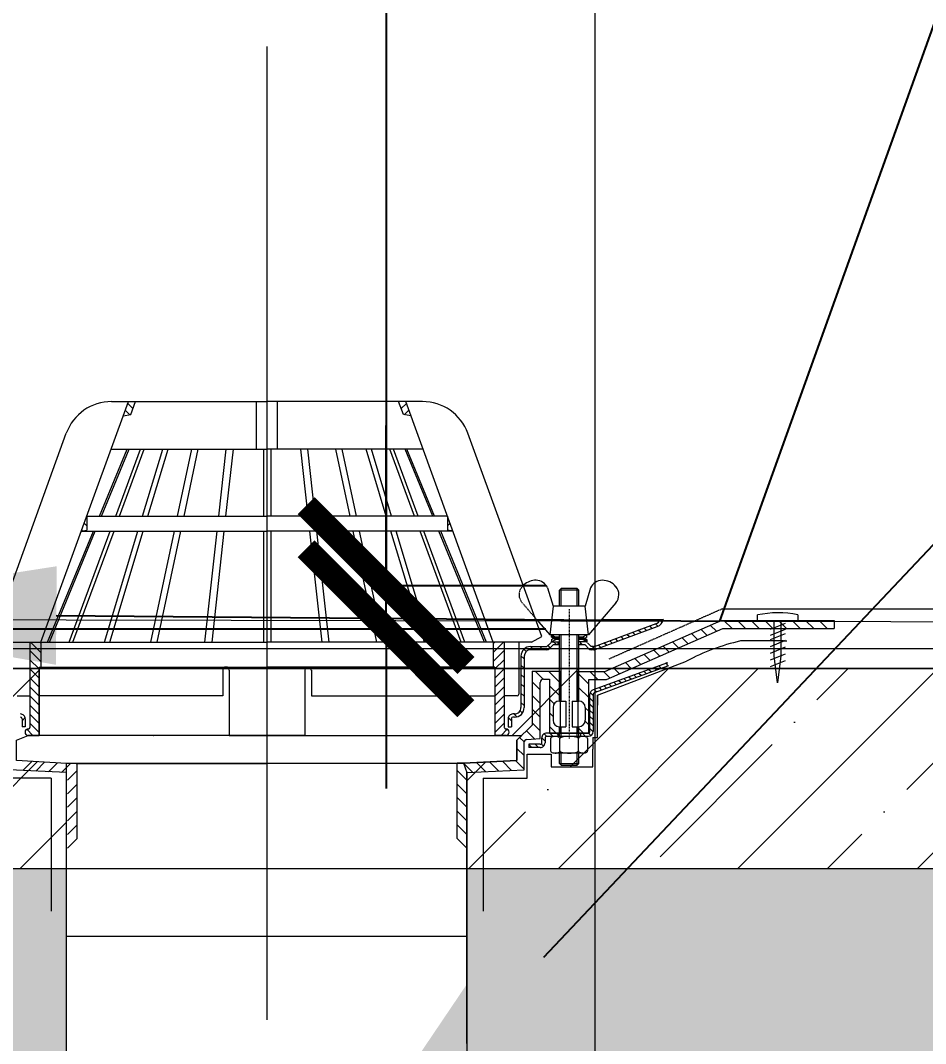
# Model space of a CAD drawing. Header units: millimetres. Extents: x -360149 to 682031, y -35655 to 209517.
# Drawn here: x 602426.5 to 602653, y 123409.9 to 123665.9 of the extents above; entities that cross this region are included whole.
import ezdxf
from ezdxf import colors
from ezdxf.entities.mleader import LeaderData, LeaderLine
from ezdxf.math import Vec2, Vec3

# ---------------------------------------------------------------- set-up
doc = ezdxf.new("R2010")
doc.units = ezdxf.units.MM
doc.header["$MEASUREMENT"] = 0
doc.header["$PDMODE"] = 3
doc.header["$PDSIZE"] = -4
for name, pattern in [('DASH', [0.375, 0.25, -0.125]), ('DASHDOT', [12.7, 6.35, -3.175, 0, -3.175]), ('HIDDEN', [6, 4, -2])]:
    doc.linetypes.add(name, pattern=pattern)
doc.layers.get('0').update_dxf_attribs({"color": 250, "lineweight": 9})
doc.layers.get('Defpoints').update_dxf_attribs({"color": 6})
doc.layers.add('_0', color=250, linetype='Continuous', lineweight=9)
doc.layers.add('АР_Тонкие', color=250, linetype='Continuous', lineweight=5)
for name, color, linetype in [('Разрез 1-1_2_0', 7, 'Continuous'), ('Разрез 1-1_2_101-АР-Линии тонкие', 7, 'Continuous'), ('Разрез 1-1_2_101-АР-Штриховки', 7, 'Continuous'), ('Разрез 1-1_2_Defpoints', 7, 'Continuous'), ('Разрез 1-1_2_LC-001-002-----0', 7, 'Continuous'), ('Разрез 1-1_2_LC-003-002-RND-0', 7, 'Continuous'), ('Разрез 1-1_2_LC-005-005-----0', 7, 'Continuous'), ('Разрез 1-1_2_LC-006-003-----0', 7, 'Continuous'), ('Разрез 1-1_2_А-линии тонкие', 7, 'Continuous'), ('Разрез 1-1_2_А-ШТРИХОВКА', 7, 'Continuous'), ('Разрез 1-1_2_АП_АР_металл уголок', 7, 'Continuous'), ('Разрез 1-1_2_АР-Тонкие', 7, 'Continuous'), ('Разрез 1-1_2_Крепеж', 7, 'Continuous'), ('Разрез 1-1_2_Разрез', 7, 'Continuous')]:
    doc.layers.add(name, color=color, linetype=linetype)
doc.styles.add('ISOCPEUR', font='isocpeur.ttf', dxfattribs={"width": 0.7})
doc.styles.add('Архитект', font='isocpeur.ttf', dxfattribs={"width": 0.8, "oblique": 8})
doc.dimstyles.new('R_50', dxfattribs={"dimtxt": 140, "dimasz": 30, "dimexe": 20, "dimexo": 0, "dimgap": 20, "dimtad": 1, "dimdec": 0, "dimrnd": 5, "dimzin": 0, "dimdsep": 46, "dimtxsty": 'ISOCPEUR', "dimblk": 'ARCHTICK', "dimcen": 50, "dimdle": 20, "dimclrd": 256, "dimclre": 256, "dimclrt": 256, "dimadec": 0, "dimazin": 0, "dimtfac": 2, "dimtdec": 0, "dimtofl": 0, "dimtmove": 1, "dimatfit": 3, "dimfxl": 1, "dimtvp": 3, "dimtolj": 1, "dimtzin": 0, "dimarcsym": 0})

# ---------------------------------------------------------------- blocks, each defined once
blk = doc.blocks.new('_ArchTick')
at = {"color": 0, "linetype": 'ByBlock', "const_width": 0.15}
blk.add_lwpolyline([(-0.5, -0.5), (0.5, 0.5)], dxfattribs=at)
blk = doc.blocks.new('*D1917')
at = {"layer": '_0', "lineweight": -2, "ltscale": 500, "transparency": 16777216}
for p, q in [((602518, 123791), (602518, 123524.48)), ((602518, 123524.48), (602518, 123564.48)), ((602518, 123524.48), (602558, 123524.48)), ((602518, 123513.66), (602518, 123524.48)), ((602374.25, 123513.66), (602558, 123513.66)), ((602518, 123513.66), (602518, 123473.66))]:
    blk.add_line(p, q, dxfattribs=at)
at = {"layer": 'Defpoints', "color": 0, "ltscale": 500, "transparency": 16777216}
for p in [(602518, 123524.48), (602518, 123524.48), (602374.25, 123513.66)]:
    blk.add_point(p, dxfattribs=at)
at = {"layer": '_0', "lineweight": -2, "ltscale": 500, "transparency": 16777216, "xscale": 40, "yscale": 40, "zscale": 40}
for p, rotation in [((602518, 123524.48), 270), ((602518, 123513.66), 90)]:
    blk.add_blockref('_ArchTick', p, dxfattribs=dict(at, rotation=rotation))
at = {"layer": '_0', "ltscale": 500, "transparency": 16777216, "insert": (602460.5, 123739.5), "char_height": 75, "width": 52.5, "attachment_point": 5, "rotation": 90, "style": 'ISOCPEUR'}
blk.add_mtext('\\A1;20', dxfattribs=at)

msp = doc.modelspace()

# ---------------------------------------------------------------- hatches: boundary and pattern name
at = {"layer": 'Разрез 1-1_2_101-АР-Линии тонкие', "linetype": 'Continuous', "lineweight": 0, "ltscale": 0.05, "true_color": 0x000000}
h = msp.add_hatch(dxfattribs=at)
h.set_pattern_fill('ANSI35_0002', color=18, scale=20, style=0, pattern_type=2)
h.set_pattern_definition([(45, (658909.59, -128624.8), (-22.4506403, 22.4506403), []), (45, (658932.042, -128624.8), (-22.4506403, 22.4506403), [39.6875, -7.9375, 0, -7.9375])])
edge = h.paths.add_edge_path()
edge.add_line((602431.19, 123486.97), (602431.19, 123496.85))
edge.add_line((602431.19, 123496.85), (602477.14, 123496.85))
edge.add_line((602477.14, 123496.85), (602477.14, 123503.28))
edge.add_arc((602477.94, 123503.28), 0.803, 152.7925, 180, ccw=False)
edge.add_line((602477.23, 123503.64), (602478.66, 123503.64))
edge.add_arc((602477.94, 123503.28), 0.803, -0.0002, 27.1208, ccw=False)
edge.add_line((602478.74, 123503.28), (602478.74, 123486.98))
edge.add_line((602478.74, 123486.98), (602431.19, 123486.97))
edge = h.paths.add_edge_path()
edge.add_arc((602477.94, 123503.28), 0.803, 152.7925, 180, ccw=False)
edge.add_line((602477.23, 123503.64), (602431.19, 123503.68))
edge.add_line((602431.19, 123503.68), (602431.19, 123496.85))
edge.add_line((602431.19, 123496.85), (602477.14, 123496.85))
edge.add_line((602477.14, 123496.85), (602477.14, 123503.28))
edge = h.paths.add_edge_path()
edge.add_line((602478.66, 123503.64), (602488.19, 123503.64))
edge.add_line((602488.19, 123503.64), (602488.19, 123486.98))
edge.add_line((602488.19, 123486.98), (602478.74, 123486.98))
edge.add_line((602478.74, 123486.98), (602478.74, 123503.28))
edge.add_arc((602477.94, 123503.28), 0.803, 359.9998, 387.1208)
edge = h.paths.add_edge_path()
edge.add_arc((602498.5, 123503.28), 0.803, 154.0328, 180.0002)
edge.add_line((602497.7, 123503.28), (602497.7, 123486.98))
edge.add_line((602497.7, 123486.98), (602488.19, 123486.98))
edge.add_line((602488.19, 123486.98), (602488.19, 123503.64))
edge.add_line((602488.19, 123503.64), (602497.78, 123503.63))
edge = h.paths.add_edge_path()
edge.add_arc((602498.5, 123503.28), 0.803, 154.0328, 180.0002)
edge.add_line((602497.7, 123503.28), (602497.7, 123486.98))
edge.add_line((602497.7, 123486.98), (602545.25, 123486.97))
edge.add_line((602545.25, 123486.97), (602545.25, 123496.85))
edge.add_line((602545.25, 123496.85), (602499.31, 123496.85))
edge.add_line((602499.31, 123496.85), (602499.31, 123503.28))
edge.add_arc((602498.5, 123503.28), 0.803, 0, 25.8805)
edge.add_line((602499.23, 123503.63), (602497.78, 123503.63))
edge = h.paths.add_edge_path()
edge.add_line((602545.25, 123503.59), (602545.25, 123496.85))
edge.add_line((602545.25, 123496.85), (602499.31, 123496.85))
edge.add_line((602499.31, 123496.85), (602499.31, 123503.28))
edge.add_arc((602498.5, 123503.28), 0.803, 360, 385.8805)
edge.add_line((602499.23, 123503.63), (602545.25, 123503.59))
h.paths.add_polyline_path([(602537.41, 123480.02), (602537.41, 123480.02), (602538.21, 123477.65), (602538.21, 123453.68), (603510.53, 123453.68), (603510.35, 123503.68), (602431.19, 123503.68), (602216.76, 123503.68), (602217.07, 123503.36), (602086.56, 123503.68), (602086.74, 123453.68), (602438.05, 123453.68), (602438.04, 123479.94), (602425.52, 123480.69), (602425.52, 123485.74), (602428.46, 123486.97), (602431.19, 123486.97), (602431.19, 123486.97), (602478.74, 123486.97), (602497.7, 123486.97), (602497.7, 123486.98), (602545.25, 123486.97), (602551.98, 123486.97), (602550.75, 123485.74), (602550.75, 123480.69)])
at = {"layer": 'Разрез 1-1_2_LC-005-005-----0', "linetype": 'Continuous', "lineweight": 0, "ltscale": 0.05, "true_color": 0x000000}
for points in [[(602560.49, 123511.53), (602559.42, 123512.1), (602559.42, 123511.53), (602560.49, 123510.97), (602561.25, 123510.97), (602561.25, 123511.53)], [(602567.15, 123510.97), (602568.22, 123510.41), (602568.22, 123510.97), (602567.15, 123511.53), (602566.39, 123511.53), (602566.39, 123510.98)]]:
    msp.add_hatch(color=18, dxfattribs=at).paths.add_polyline_path(points)
at = {"layer": 'Разрез 1-1_2_А-ШТРИХОВКА', "linetype": 'Continuous', "lineweight": 0, "ltscale": 2, "true_color": 0x000000}
h = msp.add_hatch(dxfattribs=at)
h.set_pattern_fill('GRAVEL', color=18, scale=100, style=0)
h.set_pattern_definition([(228.01279, (593877.605, 120409.879), (-800, -900), [13.4536, -1331.9088]), (184.96974, (593868.6053, 120399.879), (1200, 100), [23.0868, -2285.5925]), (132.51045, (593845.605, 120397.879), (1000, -1100), [16.2788, -1611.6033]), (267.27369, (593806.6053, 120372.879), (100, 2000), [21.0238, -2081.3558]), (292.833654, (593805.6053, 120351.879), (-500, 1200), [20.6155, -2040.9373]), (357.27369, (593813.6053, 120332.879), (-2000, 100), [21.0238, -2081.3558]), (37.69424, (593834.6053, 120331.879), (-1300, -1000), [27.8029, -2752.48485]), (72.25533, (593856.6053, 120348.879), (700, 2200), [26.2488, -2598.63215]), (121.429566, (593864.6053, 120373.879), (-800, 1300), [21.095, -2088.4073]), (175.23636, (593853.605, 120391.879), (1100, -100), [24.0832, -1180.0763]), (222.397438, (593829.6053, 120393.879), (-1200, -1100), [31.1448, -3083.3375]), (138.81407, (593905.605, 120371.879), (-700, 600), [10.6301, -1052.3845]), (171.469234, (593897.6053, 120378.879), (1300, -200), [20.2237, -2002.15114]), (225, (593877.605, 120381.88), (-1e-14, -100), [14.1421, -127.2793]), (203.19859, (593870.605, 120393.879), (500, 200), [7.6158, -753.9615]), (291.8014, (593863.605, 120390.879), (-100, 300), [10.7703, -527.7462]), (30.96376, (593867.605, 120380.879), (300, 200), [17.4929, -565.6023]), (161.56505, (593882.605, 120389.88), (200, -100), [12.6491, -303.5787]), (16.38954, (593805.6053, 120390.879), (1000, 300), [17.72, -1754.2845]), (70.346176, (593822.605, 120395.879), (-400, -1100), [14.8661, -1471.7408]), (293.19859, (593882.605, 120409.879), (-200, 500), [15.2315, -746.3458]), (343.61046, (593888.6053, 120395.879), (-1000, 300), [17.72, -1754.2845]), (339.44395, (593805.605, 120328.879), (-500, 200), [17.088, -837.3124]), (294.77514, (593821.605, 120322.879), (-500, 1100), [14.3178, -1417.4643]), (66.80141, (593883.605, 120309.879), (200, 500), [15.2315, -746.3458]), (17.354025, (593889.6053, 120323.879), (-1300, -400), [16.7631, -1659.5424]), (69.44395, (593834.605, 120309.879), (-200, -500), [8.544, -845.8564]), (101.30993, (593877.605, 120309.879), (-100, 400), [5.099, -504.80295]), (165.96376, (593876.605, 120314.88), (300, -100), [20.6155, -391.6951]), (186.009006, (593856.6053, 120319.879), (1000, 100), [19.105, -1891.3923]), (303.69007, (593867.605, 120371.88), (-100, 200), [14.4222, -346.1329]), (353.157227, (593875.6053, 120359.879), (1700, -200), [25.1794, -2492.7563]), (60.9454, (593900.605, 120356.879), (-400, -700), [10.2956, -1019.2674]), (90, (593905.61, 120365.88), (-100, 100), [6, -94]), (120.25644, (593854.605, 120322.879), (400, -700), [13.8924, -1375.352]), (48.01279, (593847.605, 120334.879), (800, 900), [26.9072, -1318.4552]), (0, (593865.61, 120354.88), (100, 100), [26, -74]), (325.30485, (593891.605, 120354.879), (1000, -700), [15.8114, -1565.3274]), (254.0546, (593904.605, 120345.879), (-100, -400), [14.5602, -713.4508]), (207.645975, (593900.6053, 120331.879), (-1900, -1000), [23.7065, -2346.9474]), (175.42608, (593879.6053, 120320.879), (-1300, 100), [25.0799, -2482.90734])])
edge = h.paths.add_edge_path(flags=17)
edge.add_line((602438.06, 123406.74), (602438.05, 123453.68))
edge.add_line((602438.05, 123453.68), (602086.56, 123453.68))
edge.add_line((602086.56, 123453.68), (602086.56, 123329.51))
edge.add_line((602086.56, 123329.51), (602368.76, 123344.5))
edge.add_arc((602353.23, 123431.49), 88.36, 280.1166, 343.7337)
edge = h.paths.add_edge_path()
edge.add_line((602538.21, 123453.68), (602538.21, 123406.74))
edge.add_arc((602367.38, 123421.26), 171.45, 314.4874, 355.1402, ccw=False)
edge.add_arc((602365.22, 123426.02), 176.36, 267.7094, 313.9033, ccw=False)
edge.add_line((602358.18, 123249.8), (602086.56, 123234.13))
edge.add_line((602086.56, 123234.13), (602086.56, 123233.68))
edge.add_line((602086.56, 123233.68), (603512.59, 123233.68))
edge.add_line((603512.59, 123233.68), (603510.71, 123453.68))
edge.add_line((603510.71, 123453.68), (602538.21, 123453.68))

# ---------------------------------------------------------------- linework, layer by layer
for p, q in [((602621.09, 123517.15), (602621.09, 123515.69)), ((602630.18, 123515.69), (602630.18, 123513.68)), ((602440.71, 123461.18), (602440.71, 123479.94)), ((602535.8, 123461.18), (602535.79, 123480.02))]:
    msp.add_line(p, q)
msp.add_lwpolyline([(602431.19, 123503.68), (602545.25, 123503.59), (602545.25, 123486.97), (602551.98, 123486.97), (602550.75, 123485.74), (602550.75, 123480.69), (602537.41, 123480.02), (602535.79, 123480.02), (602488.26, 123479.95), (602440.71, 123479.94), (602438.04, 123479.94), (602425.52, 123480.69), (602425.52, 123485.74), (602428.46, 123486.97), (602431.19, 123486.97), (602431.19, 123503.68)])
msp.add_lwpolyline([(601988.19, 123324.28), (602368.76, 123344.5, 0.284938), (602438.06, 123406.74), (602438.04, 123479.94), (602537.41, 123480.02), (602538.21, 123477.65), (602538.21, 123406.74, -0.179265), (602487.52, 123298.95, -0.204333), (602358.18, 123249.8), (601988.05, 123228.45)], format="xyb")
at = {"layer": 'Разрез 1-1_2_0', "color": 7, "linetype": 'Continuous', "lineweight": 18, "ltscale": 0.05}
msp.add_line((602206.76, 123513.68), (602535.89, 123513.68), dxfattribs=at)
at = {"layer": 'Разрез 1-1_2_0', "color": 7, "linetype": 'Continuous', "lineweight": 18, "ltscale": 0.05, "flags": 128}
msp.add_lwpolyline([(601992.01, 122952.33), (602470.36, 122952.33, 0.414214), (602570.36, 123052.33), (602570.36, 124009.41, 0.414214), (602470.36, 124109.41), (601992.01, 124109.41, 0.414214), (601892.01, 124009.41), (601892.01, 123052.33, 0.414214)], format="xyb", close=True, dxfattribs=at)
msp.add_lwpolyline([(602488.19, 123659.33), (602488.19, 123415.82)], dxfattribs=at)
at = {"layer": 'Разрез 1-1_2_0', "color": 7, "linetype": 'DASH', "lineweight": 18, "ltscale": 0.05, "flags": 128}
msp.add_lwpolyline([(602555.66, 123515.99), (602552.27, 123519.95, -0.438128), (602552.52, 123524.62)], format="xyb", dxfattribs=at)
at = {"layer": 'Разрез 1-1_2_0', "color": 7, "linetype": 'Continuous', "lineweight": 18, "ltscale": 0.05}
for centre, radius, start, end in [((602449.31, 123558.46), 12.05, 89.9999, 159.9998), ((602527.14, 123558.46), 12.05, 20.0002, 90.0001), ((602618.39, 123459.06), 52.84, 102.732, 118.4351), ((602617.48, 123520.38), 9.78, 270, 274.8878), ((602477.94, 123503.28), 0.803, 89.9998, 179.9999), ((602477.94, 123503.28), 0.803, 359.9999, 89.9998), ((602498.5, 123503.28), 0.803, 90.0002, 180.0001), ((602498.5, 123503.28), 0.803, 0.0001, 90.0002), ((602428.46, 123487.78), 0.803, 89.9998, 179.9999), ((602428.46, 123487.78), 0.803, 179.9999, 269.9998)]:
    msp.add_arc(centre, radius, start, end, dxfattribs=at)
at = {"layer": 'Разрез 1-1_2_101-АР-Штриховки', "color": 7, "linetype": 'Continuous', "lineweight": 18, "ltscale": 0.05}
for p, q in [((602617.48, 123510.6), (602606.75, 123510.6)), ((602570.95, 123497.02), (602593.23, 123505.53)), ((602570.95, 123497.02), (602570.95, 123494.54))]:
    msp.add_line(p, q, dxfattribs=at)
at = {"layer": 'Разрез 1-1_2_Defpoints', "color": 7, "linetype": 'Continuous', "lineweight": 18, "ltscale": 0.05}
msp.add_line((602521.89, 123524.48), (602521.94, 123524.48), dxfattribs=at)
at = {"layer": 'Разрез 1-1_2_LC-001-002-----0', "color": 7, "linetype": 'Continuous', "lineweight": 18, "ltscale": 0.05}
for p, q in [((602558.45, 123523.89), (602559.8, 123519.32)), ((602561.81, 123523.7), (602561.41, 123523.3)), ((602566.23, 123523.3), (602561.41, 123523.3)), ((602561.41, 123519.32), (602561.41, 123523.3)), ((602565.83, 123523.7), (602561.81, 123523.7)), ((602565.83, 123523.7), (602566.23, 123523.3)), ((602566.23, 123519.32), (602566.23, 123523.3)), ((602569.19, 123523.89), (602567.84, 123519.32)), ((602575.51, 123520.11), (602568.64, 123512.1)), ((602559.8, 123519.32), (602559, 123512.1)), ((602567.84, 123519.32), (602559.8, 123519.32)), ((602568.64, 123512.1), (602567.84, 123519.32)), ((602555.66, 123515.99), (602559, 123512.1)), ((602568.64, 123512.1), (602559, 123512.1)), ((602561.41, 123495.57), (602561.41, 123512.1)), ((602566.23, 123495.57), (602566.23, 123512.1)), ((602567.15, 123511.53), (602566.23, 123511.53)), ((602567.15, 123510.97), (602566.23, 123510.97)), ((602568.22, 123510.41), (602566.23, 123510.41)), ((602566.39, 123511.53), (602566.39, 123510.97)), ((602566.63, 123510.41), (602566.63, 123509.61)), ((602568.22, 123512.1), (602567.15, 123511.53)), ((602568.22, 123510.97), (602567.15, 123511.53)), ((602568.22, 123510.41), (602567.15, 123510.97)), ((602568.22, 123511.53), (602567.68, 123511.25)), ((602568.22, 123511.53), (602568.22, 123512.1)), ((602568.22, 123510.97), (602568.22, 123510.41)), ((602568.38, 123510.17), (602569.35, 123509.2)), ((602554.18, 123509.2), (602558.28, 123509.2)), ((602558.28, 123508.4), (602554.18, 123508.4)), ((602567.81, 123509.61), (602566.22, 123509.61)), ((602567.81, 123509.61), (602568.78, 123508.64)), ((602569.89, 123509.2), (602569.35, 123509.2)), ((602570.03, 123508.4), (602569.35, 123508.4)), ((602561.4, 123505.57), (602561.41, 123505.57)), ((602561.61, 123503.04), (602561.61, 123487.53)), ((602566.03, 123502.94), (602566.03, 123487.53)), ((602561.41, 123495.57), (602563.01, 123495.57)), ((602563.01, 123495.57), (602563.01, 123489.14)), ((602564.62, 123495.57), (602566.23, 123495.57)), ((602564.62, 123495.57), (602564.62, 123489.14)), ((602567.83, 123493.96), (602567.83, 123490.75)), ((602561, 123486.73), (602558.19, 123486.73)), ((602567.3, 123486.73), (602560.34, 123486.73)), ((602561, 123487.53), (602561, 123486.73)), ((602566.03, 123486.73), (602561, 123486.73)), ((602561.41, 123489.14), (602563.01, 123489.14)), ((602561.41, 123486.73), (602561.41, 123489.14)), ((602563.82, 123486.73), (602563.82, 123486.73)), ((602563.82, 123486.73), (602563.82, 123486.73)), ((602564.62, 123489.14), (602566.23, 123489.14)), ((602568.63, 123487.53), (602566.03, 123487.53)), ((602568.6, 123487.53), (602566.03, 123487.53)), ((602566.63, 123486.73), (602566.03, 123486.73)), ((602566.23, 123486.73), (602566.23, 123489.14)), ((602566.63, 123487.53), (602566.63, 123486.73)), ((602568.63, 123486.73), (602566.63, 123486.73)), ((602550.75, 123480.69), (602550.75, 123485.74)), ((602559.18, 123486.19), (602559.18, 123483.09)), ((602561.5, 123483.09), (602561.5, 123486.19)), ((602566.14, 123483.09), (602566.14, 123486.2)), ((602568.46, 123486.19), (602568.46, 123483.09)), ((602567.3, 123482.55), (602560.34, 123482.55)), ((602561.41, 123479.9), (602561.41, 123482.55)), ((602566.23, 123479.9), (602566.23, 123482.55)), ((602561.41, 123479.9), (602566.23, 123479.9)), ((602561.81, 123479.5), (602561.41, 123479.9)), ((602561.81, 123479.5), (602565.83, 123479.5)), ((602565.83, 123479.5), (602566.23, 123479.9))]:
    msp.add_line(p, q, dxfattribs=at)
at = {"layer": 'Разрез 1-1_2_LC-001-002-----0', "color": 7, "linetype": 'DASHDOT', "lineweight": 18, "ltscale": 0.05}
msp.add_line((602563.82, 123518.55), (602563.82, 123486.14), dxfattribs=at)
at = {"layer": 'Разрез 1-1_2_LC-001-002-----0', "color": 7, "linetype": 'Continuous', "lineweight": 18, "ltscale": 0.05}
for centre, radius, start, end in [((602555.54, 123521.31), 4.48, 89.9086, 132.344), ((602572.1, 123521.3), 4.48, 40.0771, 90.0803), ((602560.4, 123484.83), 1.9, 65.4832, 88.881), ((602563.63, 123479.87), 6.85, 90.6823, 103.1035), ((602563.95, 123479.42), 7.32, 77.6977, 90.1012), ((602567.23, 123484.83), 1.9, 90.8161, 114.5993), ((602567.33, 123484.71), 2.02, 67.1879, 91.0725), ((602560.88, 123485.91), 0.721, 42.3657, 64.8623), ((602561.19, 123486.18), 0.307, 2.8483, 42.8454), ((602561.65, 123486.19), 0.152, 140.1947, 180.3207), ((602561.85, 123486.03), 0.41, 120.1085, 140.6481), ((602562.45, 123484.94), 1.65, 102.9845, 119.2313), ((602565.12, 123484.79), 1.82, 61.9703, 77.869), ((602565.76, 123486), 0.441, 40.725, 61.1665), ((602565.98, 123486.19), 0.154, 359.9058, 41.3601), ((602566.44, 123486.19), 0.3, 137.9698, 179.3424), ((602566.74, 123485.92), 0.709, 115.2139, 138.3883), ((602567.81, 123485.87), 0.769, 43.7728, 66.721), ((602568.15, 123486.18), 0.309, 2.0188, 44.4271), ((602559.49, 123483.1), 0.309, 182.0187, 224.4271), ((602559.82, 123483.42), 0.769, 223.7728, 246.721), ((602560.19, 123484.21), 1.64, 245.8767, 259.7017), ((602560.33, 123484.93), 2.37, 259.3409, 270.1221), ((602560.39, 123484.52), 1.97, 269.944, 293.5028), ((602560.87, 123483.4), 0.751, 294.0408, 316.615), ((602561.19, 123483.1), 0.31, 316.0239, 357.004), ((602561.67, 123483.1), 0.169, 184.7597, 225.4994), ((602561.92, 123483.35), 0.525, 224.4038, 243.4001), ((602562.62, 123484.8), 2.13, 244.0912, 258.995), ((602563.49, 123488.72), 6.15, 257.9861, 265.3025), ((602563.81, 123492.08), 9.53, 265.0497, 270.5071), ((602563.93, 123490), 7.45, 269.7229, 282.0346), ((602565.09, 123484.58), 1.9, 281.8732, 297.3791), ((602565.75, 123483.3), 0.468, 298.1489, 317.8955), ((602565.98, 123483.1), 0.16, 317.0959, 357.757), ((602566.44, 123483.1), 0.305, 181.8223, 222.9621), ((602566.76, 123483.39), 0.729, 222.4604, 245.3281), ((602567.24, 123484.49), 1.93, 245.9077, 269.5667), ((602567.33, 123484.57), 2.02, 268.9276, 292.8121), ((602567.81, 123483.42), 0.769, 293.2791, 316.2272), ((602568.15, 123483.1), 0.309, 315.573, 357.9813)]:
    msp.add_arc(centre, radius, start, end, dxfattribs=at)
at = {"layer": 'Разрез 1-1_2_LC-003-002-RND-0', "color": 7, "linetype": 'Continuous', "lineweight": 18, "ltscale": 0.05}
for centre, radius, start, end in [((602555.5, 123522.55), 3.24, 24.549, 89.282), ((602572.13, 123522.55), 3.23, 90.5925, 155.4777), ((602573.12, 123522.16), 3.15, 319.4128, 40.0883), ((602567.81, 123509.61), 0.803, 45, 91.6327), ((602569.35, 123509.2), 0.803, 225, 269.9994), ((602561.41, 123493.96), 1.61, 90, 180), ((602566.23, 123493.96), 1.61, 0, 90), ((602561.41, 123490.75), 1.61, 180, 270), ((602566.23, 123490.75), 1.61, 270, 0)]:
    msp.add_arc(centre, radius, start, end, dxfattribs=at)
at = {"layer": 'Разрез 1-1_2_LC-005-005-----0', "color": 7, "linetype": 'Continuous', "lineweight": 18, "ltscale": 0.05}
for p, q in [((602570.17, 123509.25), (602585.61, 123514.95)), ((602571.94, 123515.95), (602587.41, 123515.95)), ((602572.8, 123502.94), (602601.91, 123515.69)), ((602586.05, 123514.27), (602585.43, 123514.89)), ((602587.1, 123515.18), (602586.51, 123515.77)), ((602587.41, 123515.95), (602586.52, 123515.81)), ((602601.91, 123515.69), (602630.18, 123515.69)), ((602604.59, 123513.68), (602602.58, 123515.69)), ((602607.99, 123513.68), (602605.99, 123515.69)), ((602611.4, 123513.68), (602609.39, 123515.69)), ((602614.81, 123513.68), (602612.8, 123515.69)), ((602618.22, 123513.68), (602616.21, 123515.69)), ((602621.63, 123513.68), (602619.62, 123515.69)), ((602625.03, 123513.68), (602623.02, 123515.69)), ((602628.44, 123513.68), (602626.43, 123515.69)), ((602570.31, 123508.45), (602585.89, 123514.2)), ((602573.16, 123500.93), (602602.27, 123513.68)), ((602580.33, 123512.15), (602579.71, 123512.77)), ((602581.76, 123512.68), (602581.14, 123513.3)), ((602583.19, 123513.21), (602582.57, 123513.83)), ((602584.63, 123513.73), (602584, 123514.36)), ((602595.99, 123510.93), (602594.48, 123512.43)), ((602598.36, 123511.97), (602596.85, 123513.47)), ((602600.73, 123513.01), (602599.22, 123514.51)), ((602602.27, 123513.68), (602630.18, 123513.68)), ((602422, 123510.29), (602488.22, 123510.29)), ((602428.86, 123510.27), (602428.86, 123488.98)), ((602431.59, 123507.74), (602429.06, 123510.27)), ((602544.85, 123507.74), (602547.38, 123510.27)), ((602544.85, 123510.01), (602545.11, 123510.27)), ((602544.85, 123510.27), (602544.85, 123504.08)), ((602547.58, 123510.27), (602547.58, 123488.98)), ((602551.2, 123510.27), (602551.2, 123497.25)), ((602554.44, 123510.29), (602556.97, 123511.73)), ((602558.28, 123509.2), (602559.25, 123510.17)), ((602559.42, 123511.53), (602559.42, 123512.1)), ((602559.42, 123512.1), (602560.49, 123511.53)), ((602559.42, 123511.53), (602560.49, 123510.97)), ((602559.42, 123510.97), (602559.95, 123511.25)), ((602559.42, 123510.97), (602559.42, 123510.41)), ((602559.42, 123510.41), (602560.49, 123510.97)), ((602559.42, 123510.41), (602561.41, 123510.41)), ((602560.74, 123509.61), (602559.94, 123510.41)), ((602561.41, 123511.53), (602560.49, 123511.53)), ((602561.41, 123510.97), (602560.49, 123510.97)), ((602560.62, 123510.41), (602560.62, 123510.41)), ((602561, 123510.41), (602561, 123509.61)), ((602561.25, 123510.97), (602561.25, 123511.53)), ((602566.4, 123510.97), (602566.39, 123510.98)), ((602567.19, 123509.61), (602566.63, 123510.17)), ((602573.17, 123509.51), (602572.55, 123510.13)), ((602574.6, 123510.03), (602573.98, 123510.66)), ((602576.04, 123510.56), (602575.41, 123511.19)), ((602577.47, 123511.09), (602576.84, 123511.72)), ((602578.9, 123511.62), (602578.27, 123512.25)), ((602591.22, 123508.84), (602589.73, 123510.36)), ((602593.62, 123509.89), (602592.11, 123511.4)), ((602431.59, 123505.46), (602428.86, 123508.19)), ((602544.85, 123505.46), (602547.58, 123508.19)), ((602553.06, 123507.95), (602552.49, 123508.52)), ((602554.94, 123508.4), (602554.14, 123509.2)), ((602557.28, 123508.4), (602556.48, 123509.2)), ((602559.11, 123508.9), (602558.54, 123509.47)), ((602558.85, 123508.64), (602559.82, 123509.61)), ((602561.4, 123509.61), (602559.82, 123509.61)), ((602566.63, 123509.61), (602566.63, 123509.61)), ((602570.31, 123508.45), (602569.55, 123509.2)), ((602571.74, 123508.98), (602571.12, 123509.6)), ((602584.14, 123505.74), (602582.63, 123507.24)), ((602586.56, 123506.8), (602585.06, 123508.31)), ((602588.86, 123507.81), (602587.35, 123509.31)), ((602431.19, 123503.59), (602428.86, 123505.92)), ((602545.25, 123503.59), (602547.58, 123505.92)), ((602552.57, 123506.11), (602551.77, 123506.91)), ((602551.77, 123506.79), (602551.77, 123493.94)), ((602552.57, 123503.77), (602551.77, 123504.58)), ((602552.57, 123506.79), (602552.57, 123493.94)), ((602588.44, 123505.16), (602569.83, 123498.38)), ((602579.4, 123503.66), (602577.89, 123505.17)), ((602581.77, 123504.7), (602580.26, 123506.21)), ((602588.46, 123504.44), (602588.18, 123505.2)), ((602431.19, 123501.32), (602428.86, 123503.65)), ((602545.25, 123504.08), (602544.85, 123504.08)), ((602545.25, 123504.08), (602545.25, 123486.97)), ((602545.25, 123501.32), (602547.58, 123503.65)), ((602552.57, 123501.44), (602551.77, 123502.24)), ((602554.57, 123503.04), (602561.61, 123503.04)), ((602554.57, 123503.04), (602554.57, 123489.55)), ((602557.3, 123501.02), (602555.29, 123503.04)), ((602561.41, 123500.32), (602558.7, 123503.04)), ((602566.03, 123502.94), (602572.8, 123502.94)), ((602568.72, 123499.82), (602566.23, 123502.32)), ((602571.02, 123500.93), (602569.02, 123502.94)), ((602588.72, 123504.4), (602570.1, 123497.63)), ((602574.09, 123501.27), (602572.42, 123502.94)), ((602576.42, 123502.36), (602574.96, 123503.88)), ((602580.04, 123502.1), (602580.67, 123501.47)), ((602581.29, 123502.55), (602581.92, 123501.93)), ((602582.54, 123503.01), (602583.17, 123502.38)), ((602583.79, 123503.46), (602584.42, 123502.84)), ((602585.04, 123503.92), (602585.66, 123503.29)), ((602586.28, 123504.37), (602586.91, 123503.74)), ((602431.19, 123499.05), (602428.86, 123501.38)), ((602545.25, 123499.05), (602547.58, 123501.38)), ((602552.57, 123499.11), (602551.77, 123499.91)), ((602556.57, 123498.34), (602554.57, 123500.35)), ((602556.57, 123486.23), (602556.57, 123500.22)), ((602557.38, 123501.03), (602558.91, 123501.03)), ((602558.91, 123501.03), (602558.91, 123487.53)), ((602568.72, 123500.93), (602573.16, 123500.93)), ((602568.72, 123487.54), (602568.72, 123500.93)), ((602573.81, 123499.83), (602574.43, 123499.2)), ((602575.05, 123500.28), (602575.68, 123499.66)), ((602576.3, 123500.74), (602576.93, 123500.11)), ((602577.55, 123501.19), (602578.18, 123500.56)), ((602578.8, 123501.65), (602579.42, 123501.02)), ((602431.19, 123496.78), (602428.86, 123499.11)), ((602545.25, 123496.78), (602547.58, 123499.11)), ((602552.57, 123496.77), (602551.77, 123497.58)), ((602556.57, 123494.93), (602554.57, 123496.94)), ((602561.41, 123496.92), (602558.91, 123499.41)), ((602568.72, 123496.42), (602566.23, 123498.91)), ((602569.04, 123487.94), (602569.04, 123497.25)), ((602569.12, 123497.7), (602569.84, 123496.99)), ((602569.84, 123497.25), (602569.84, 123487.94)), ((602570.06, 123498.47), (602570.69, 123497.84)), ((602571.31, 123498.92), (602571.94, 123498.29)), ((602572.56, 123499.37), (602573.18, 123498.75)), ((602425.65, 123496.85), (602428.86, 123496.85)), ((602431.19, 123494.51), (602428.86, 123496.84)), ((602431.19, 123492.23), (602428.86, 123494.56)), ((602545.25, 123494.51), (602547.58, 123496.84)), ((602545.25, 123492.23), (602547.58, 123494.56)), ((602550.8, 123496.85), (602547.58, 123496.85)), ((602552.57, 123494.44), (602551.77, 123495.24)), ((602560.07, 123494.85), (602558.91, 123496)), ((602569.04, 123496.27), (602569.84, 123495.47)), ((602569.04, 123494.75), (602569.84, 123493.95)), ((602431.19, 123489.96), (602428.86, 123492.29)), ((602545.25, 123489.96), (602547.58, 123492.29)), ((602550.16, 123492.34), (602549.76, 123492.34)), ((602550.74, 123491.6), (602550, 123492.34)), ((602552.12, 123492.55), (602551.54, 123493.13)), ((602556.57, 123491.52), (602554.57, 123493.53)), ((602559.8, 123491.71), (602558.91, 123492.6)), ((602559.8, 123493.96), (602559.8, 123490.75)), ((602568.72, 123493.01), (602567.83, 123493.9)), ((602569.04, 123493.23), (602569.84, 123492.43)), ((602426.91, 123490.65), (602427.68, 123491.42)), ((602426.91, 123491.13), (602426.91, 123489.12)), ((602427.71, 123491.13), (602427.71, 123489.12)), ((602431.19, 123487.69), (602428.86, 123490.02)), ((602545.25, 123487.69), (602547.58, 123490.02)), ((602548.55, 123491.13), (602548.55, 123489.12)), ((602549.36, 123490.65), (602548.59, 123491.42)), ((602549.36, 123491.13), (602549.36, 123489.12)), ((602550.16, 123491.53), (602549.76, 123491.53)), ((602554.57, 123489.55), (602550.75, 123485.74)), ((602556.57, 123488.12), (602554.57, 123490.13)), ((602568.72, 123489.6), (602567.82, 123490.51)), ((602569.04, 123491.71), (602569.84, 123490.91)), ((602569.04, 123490.19), (602569.84, 123489.39)), ((602427.71, 123489.12), (602426.91, 123489.12)), ((602429.59, 123486.97), (602428.11, 123488.5)), ((602428.38, 123486.97), (602429.59, 123486.97)), ((602428.46, 123486.97), (602431.19, 123486.97)), ((602488.26, 123486.98), (602428.48, 123486.97)), ((602488.26, 123486.98), (602545.4, 123486.97)), ((602547.98, 123486.97), (602545.25, 123486.97)), ((602546.81, 123486.97), (602548.33, 123488.5)), ((602548.06, 123486.97), (602546.86, 123486.97)), ((602548.55, 123489.12), (602549.36, 123489.12)), ((602555.17, 123486.12), (602553.15, 123488.14)), ((602557.58, 123487.37), (602558.22, 123486.73)), ((602561.61, 123487.53), (602558.19, 123487.53)), ((602560.56, 123487.53), (602558.91, 123489.19)), ((602558.91, 123487.53), (602568.72, 123487.53)), ((602566.03, 123487.53), (602559, 123487.53)), ((602559.03, 123487.53), (602559.84, 123486.73)), ((602560.66, 123487.53), (602561, 123487.19)), ((602567.38, 123487.53), (602566.23, 123488.69)), ((602567.14, 123487.53), (602567.94, 123486.73)), ((602568.66, 123487.53), (602569.28, 123486.92)), ((602569.04, 123488.68), (602569.84, 123487.87)), ((602552.55, 123485.33), (602551.44, 123486.43)), ((602552.53, 123478.36), (602552.53, 123485.16)), ((602553.27, 123485.96), (602556.57, 123486.23)), ((602553.77, 123484.74), (602553.77, 123483.94)), ((602556.59, 123484.74), (602553.77, 123484.74)), ((602553.77, 123484.69), (602554.53, 123483.94)), ((602555.35, 123484.74), (602556.15, 123483.94)), ((602556.86, 123484.85), (602557.41, 123484.29)), ((602556.99, 123486.34), (602557.79, 123485.54)), ((602556.99, 123485.14), (602556.99, 123486.33)), ((602557.79, 123486.33), (602557.79, 123485.14)), ((602552.53, 123481.94), (602550.75, 123483.72)), ((602556.59, 123483.94), (602553.77, 123483.94)), ((602438.04, 123479.94), (602425.52, 123480.69)), ((602427.07, 123478.21), (602429.32, 123480.46)), ((602430.32, 123478.05), (602432.54, 123480.27)), ((602433.56, 123477.88), (602435.76, 123480.08)), ((602436.81, 123477.72), (602439.03, 123479.94)), ((602440.46, 123479.94), (602488.26, 123479.95)), ((602537.41, 123480.02), (602550.75, 123480.69)), ((602539.71, 123477.72), (602537.41, 123480.02)), ((602542.95, 123477.88), (602540.66, 123480.18)), ((602546.2, 123478.05), (602543.9, 123480.34)), ((602549.44, 123478.21), (602547.15, 123480.51)), ((602552.53, 123478.53), (602550.39, 123480.67)), ((602438.06, 123477.65), (602423.74, 123478.36)), ((602438.3, 123475.8), (602440.71, 123478.21)), ((602538.22, 123475.8), (602535.81, 123478.21)), ((602538.21, 123477.65), (602552.53, 123478.36)), ((602438.3, 123472.39), (602440.71, 123474.8)), ((602538.22, 123472.39), (602535.81, 123474.8)), ((602438.3, 123468.99), (602440.71, 123471.4)), ((602538.22, 123468.99), (602535.81, 123471.4)), ((602438.3, 123465.58), (602440.71, 123467.99)), ((602538.22, 123465.58), (602535.81, 123467.99)), ((602438.3, 123462.17), (602440.71, 123464.58)), ((602538.22, 123462.17), (602535.81, 123464.58)), ((602438.3, 123458.77), (602440.71, 123461.18)), ((602538.22, 123458.77), (602535.8, 123461.18))]:
    msp.add_line(p, q, dxfattribs=at)
for centre, radius, start, end in [((602585.05, 123516.46), 1.61, 290.2624, 335.9697), ((602585.05, 123516.46), 2.41, 290.2624, 347.7051), ((602559.82, 123509.61), 0.803, 88.3673, 135), ((602554.18, 123506.79), 2.41, 90.0002, 180.0001), ((602554.18, 123506.79), 1.61, 90, 180), ((602558.28, 123509.2), 0.803, 270, 315), ((602569.89, 123510.01), 0.803, 269.9994, 290.2624), ((602570.03, 123509.2), 0.803, 269.9994, 290.2624), ((602557.38, 123500.22), 0.803, 90, 180), ((602550.8, 123497.25), 0.402, 270.0002, 0.0001), ((602570.24, 123497.25), 1.2, 110.0004, 180.0004), ((602570.24, 123497.25), 0.402, 110.0004, 180.0004), ((602426.51, 123491.13), 1.2, 359.9998, 89.9999), ((602549.76, 123491.13), 1.2, 90.0001, 180.0002), ((602550.16, 123493.94), 2.41, 270.0002, 0.0001), ((602550.16, 123493.94), 1.61, 270, 0.0001), ((602426.51, 123491.13), 0.402, 359.9998, 89.9998), ((602549.76, 123491.13), 0.402, 90.0002, 180.0002), ((602428.46, 123488.98), 0.402, 269.9998, 359.9999), ((602547.98, 123488.98), 0.402, 180.0001, 270.0002), ((602547.98, 123487.78), 0.803, 0.0001, 90.0002), ((602547.98, 123487.78), 0.803, 270.0002, 0.0001), ((602558.19, 123486.33), 1.2, 90.0004, 180.0004), ((602558.19, 123486.33), 0.402, 90.0004, 180.0004), ((602560.3, 123484.71), 2.02, 88.9275, 112.8121), ((602568.63, 123487.94), 0.402, 270.0004, 0.0004), ((602568.63, 123487.94), 1.2, 270.0004, 0.0004), ((602553.33, 123485.16), 0.803, 94.6925, 180), ((602556.59, 123485.14), 1.2, 270.0002, 0.0004), ((602556.59, 123485.14), 0.402, 270.0002, 0.0004), ((602559.49, 123486.18), 0.309, 135.5728, 177.9811), ((602559.82, 123485.87), 0.769, 113.279, 136.2271)]:
    msp.add_arc(centre, radius, start, end, dxfattribs=at)
at = {"layer": 'Разрез 1-1_2_LC-006-003-----0', "color": 7, "linetype": 'Continuous', "lineweight": 18, "ltscale": 0.05}
for p, q in [((602561.81, 123519.32), (602561.81, 123523.7)), ((602565.83, 123519.32), (602565.83, 123523.7)), ((602561.81, 123495.57), (602561.81, 123512.1)), ((602565.83, 123495.57), (602565.83, 123512.1)), ((602561.81, 123486.73), (602561.81, 123489.14)), ((602565.83, 123486.73), (602565.83, 123489.14)), ((602561.81, 123479.5), (602561.81, 123482.55)), ((602565.83, 123479.5), (602565.83, 123482.55))]:
    msp.add_line(p, q, dxfattribs=at)
at = {"layer": 'Разрез 1-1_2_А-линии тонкие', "color": 7, "linetype": 'Continuous', "lineweight": 18, "ltscale": 0.05}
for p, q in [((603510.35, 123503.68), (602086.56, 123503.68)), ((602086.56, 123453.68), (603510.71, 123453.68))]:
    msp.add_line(p, q, dxfattribs=at)
at = {"layer": 'Разрез 1-1_2_А-линии тонкие', "color": 7, "linetype": 'Continuous', "lineweight": 18, "ltscale": 0.05, "flags": 128}
for points in [[(602027.98, 123803.68), (602027.98, 123720.74), (602195.04, 123553.68), (602363.4, 123553.68), (602396.59, 123515.95), (603511.15, 123513.68)], [(602206.76, 123543.68), (602359.25, 123543.68), (602394.25, 123508.68), (603511.15, 123508.68)], [(602602.23, 123518.67), (603511.11, 123518.67)], [(602316.76, 123503.68), (603511.22, 123503.68)]]:
    msp.add_lwpolyline(points, dxfattribs=at)
at = {"layer": 'Разрез 1-1_2_АП_АР_металл уголок', "color": 7, "linetype": 'Continuous', "lineweight": 18, "ltscale": 0.05}
for p, q in [((602431.59, 123510.27), (602453.52, 123570.51)), ((602449.31, 123570.51), (602488.22, 123570.51)), ((602454.65, 123568.74), (602453.35, 123570.04)), ((602454.1, 123567.23), (602455.29, 123570.51)), ((602455.25, 123570.41), (602455.15, 123570.51)), ((602485.57, 123558.62), (602485.57, 123570.51)), ((602527.14, 123570.51), (602488.22, 123570.51)), ((602490.88, 123558.62), (602490.88, 123570.51)), ((602522.35, 123567.23), (602521.16, 123570.51)), ((602521.19, 123570.41), (602521.29, 123570.51)), ((602521.8, 123568.74), (602523.1, 123570.04)), ((602544.85, 123510.27), (602522.92, 123570.51)), ((602452.21, 123566.89), (602454.1, 123567.23)), ((602453.92, 123567.2), (602452.74, 123568.37)), ((602524.24, 123566.89), (602522.35, 123567.23)), ((602522.52, 123567.2), (602523.7, 123568.37)), ((602419.48, 123511.73), (602437.98, 123562.58)), ((602556.97, 123511.73), (602538.46, 123562.58)), ((602446.29, 123541.83), (602453.21, 123558.62)), ((602446.77, 123541.83), (602453.68, 123558.62)), ((602449.19, 123558.62), (602488.22, 123558.62)), ((602450.38, 123541.83), (602456.58, 123558.62)), ((602451.3, 123541.83), (602457.5, 123558.62)), ((602457.05, 123541.83), (602462.11, 123558.62)), ((602458.37, 123541.83), (602463.44, 123558.62)), ((602465.84, 123541.83), (602469.42, 123558.62)), ((602467.44, 123541.83), (602471.02, 123558.62)), ((602476.16, 123541.83), (602478.01, 123558.62)), ((602477.94, 123541.83), (602479.8, 123558.62)), ((602487.3, 123558.62), (602487.3, 123541.83)), ((602527.25, 123558.62), (602488.22, 123558.62)), ((602489.15, 123558.62), (602489.15, 123541.83)), ((602498.5, 123541.83), (602496.65, 123558.62)), ((602500.29, 123541.83), (602498.43, 123558.62)), ((602509, 123541.83), (602505.43, 123558.62)), ((602510.6, 123541.83), (602507.03, 123558.62)), ((602518.07, 123541.83), (602513, 123558.62)), ((602519.4, 123541.83), (602514.34, 123558.62)), ((602525.14, 123541.83), (602518.94, 123558.62)), ((602526.06, 123541.83), (602519.87, 123558.62)), ((602529.68, 123541.83), (602522.76, 123558.62)), ((602530.15, 123541.83), (602523.24, 123558.62)), ((602443.08, 123541.68), (602443.04, 123541.72)), ((602443.08, 123541.83), (602488.22, 123541.83)), ((602443.08, 123541.83), (602443.08, 123538.33)), ((602533.36, 123541.83), (602488.22, 123541.83)), ((602533.36, 123541.83), (602533.36, 123538.33)), ((602533.36, 123541.68), (602533.4, 123541.72)), ((602433.29, 123510.27), (602444.75, 123538.09)), ((602433.77, 123510.27), (602445.23, 123538.09)), ((602438.73, 123510.27), (602449, 123538.09)), ((602439.65, 123510.27), (602449.92, 123538.09)), ((602441.72, 123538.09), (602443.08, 123538.33)), ((602441.72, 123538.09), (602488.22, 123538.09)), ((602442.07, 123538.15), (602441.83, 123538.39)), ((602443.08, 123539.41), (602442.44, 123540.06)), ((602447.53, 123510.27), (602455.92, 123538.09)), ((602448.84, 123510.27), (602457.24, 123538.09)), ((602459.11, 123510.27), (602465.04, 123538.09)), ((602460.71, 123510.27), (602466.64, 123538.09)), ((602472.68, 123510.27), (602475.75, 123538.09)), ((602474.46, 123510.27), (602477.53, 123538.09)), ((602487.3, 123538.09), (602487.3, 123510.27)), ((602534.72, 123538.09), (602488.22, 123538.09)), ((602489.15, 123538.09), (602489.15, 123510.27)), ((602501.99, 123510.27), (602498.92, 123538.09)), ((602503.77, 123510.27), (602500.7, 123538.09)), ((602515.73, 123510.27), (602509.8, 123538.09)), ((602517.33, 123510.27), (602511.4, 123538.09)), ((602527.61, 123510.27), (602519.2, 123538.09)), ((602528.91, 123510.27), (602520.53, 123538.09)), ((602536.8, 123510.27), (602526.52, 123538.09)), ((602537.72, 123510.27), (602527.45, 123538.09)), ((602542.68, 123510.27), (602531.22, 123538.09)), ((602543.15, 123510.27), (602531.7, 123538.09)), ((602533.36, 123539.41), (602534.01, 123540.06)), ((602534.72, 123538.09), (602533.36, 123538.33)), ((602534.37, 123538.15), (602534.61, 123538.39)), ((602431.59, 123510.01), (602431.34, 123510.27)), ((602431.59, 123510.27), (602431.59, 123504.08)), ((602554.44, 123510.29), (602488.22, 123510.29)), ((602431.19, 123504.08), (602431.19, 123486.97)), ((602431.19, 123504.08), (602431.59, 123504.08)), ((602431.59, 123504.08), (602478.06, 123504.08)), ((602477.14, 123503.28), (602477.14, 123496.85)), ((602477.35, 123504.08), (602488.22, 123504.08)), ((602478.74, 123503.28), (602478.74, 123486.97)), ((602499.1, 123504.08), (602488.22, 123504.08)), ((602497.7, 123503.28), (602497.7, 123486.97)), ((602544.85, 123504.08), (602498.38, 123504.08)), ((602499.31, 123503.28), (602499.31, 123496.85)), ((602570.95, 123486.44), (602570.95, 123497.02)), ((602477.14, 123496.85), (602431.19, 123496.85)), ((602499.31, 123496.85), (602545.25, 123496.85)), ((602478.74, 123486.97), (602488.19, 123486.97)), ((602497.7, 123486.97), (602488.25, 123486.97)), ((602569.73, 123486.44), (602570.95, 123486.44)), ((602569.73, 123486.44), (602569.73, 123483.49)), ((602553.29, 123476.27), (602553.29, 123482.26)), ((602553.29, 123482.26), (602559.3, 123482.26)), ((602559.3, 123482.26), (602559.3, 123479.07)), ((602569.73, 123479.07), (602569.73, 123483.49)), ((602559.3, 123479.07), (602569.73, 123479.07)), ((602434.22, 123476.26), (602423.23, 123476.26)), ((602434.22, 123476.26), (602434.21, 123443)), ((602542.3, 123476.26), (602542.31, 123443)), ((602542.31, 123476.27), (602553.29, 123476.27))]:
    msp.add_line(p, q, dxfattribs=at)
at = {"layer": 'Разрез 1-1_2_АР-Тонкие', "color": 7, "linetype": 'HIDDEN', "lineweight": 18, "ltscale": 0.05}
msp.add_line((602602.23, 123518.67), (602573.72, 123506.03), dxfattribs=at)
at = {"layer": 'Разрез 1-1_2_Крепеж', "color": 7, "linetype": 'Continuous', "lineweight": 18, "ltscale": 0.05}
for p, q in [((602610.97, 123515.69), (602610.97, 123517.13)), ((602611.01, 123515.69), (602621.09, 123515.69)), ((602614.22, 123513.56), (602617.95, 123515.09)), ((602614.21, 123510.93), (602617.95, 123512.46)), ((602614.22, 123512.04), (602617.95, 123513.56)), ((602614.21, 123509.25), (602617.95, 123510.77)), ((602614.21, 123507.56), (602617.95, 123509.09)), ((602614.21, 123505.87), (602617.95, 123507.4)), ((602614.21, 123504.19), (602617.95, 123505.71))]:
    msp.add_line(p, q, dxfattribs=at)
at = {"layer": 'Разрез 1-1_2_Крепеж', "color": 7, "linetype": 'Continuous', "lineweight": 18, "ltscale": 0.05, "flags": 128}
msp.add_lwpolyline([(602616.83, 123515.69), (602616.83, 123506.86), (602615.99, 123500.12), (602615.15, 123506.86), (602615.15, 123515.69)], dxfattribs=at)
at = {"layer": 'Разрез 1-1_2_Крепеж', "color": 7, "linetype": 'Continuous', "lineweight": 18, "ltscale": 0.05}
msp.add_arc((602616.08, 123492.11), 25.53, 78.694, 101.5584, dxfattribs=at)
at = {"layer": 'Разрез 1-1_2_Разрез', "color": 7, "linetype": 'Continuous', "lineweight": 18, "ltscale": 0.05}
for p, q in [((602438.06, 123406.74), (602438.06, 123477.65)), ((602538.19, 123409.87), (602538.21, 123477.65))]:
    msp.add_line(p, q, dxfattribs=at)
at = {"layer": 'Разрез 1-1_2_Разрез', "color": 7, "linetype": 'Continuous', "lineweight": 18, "ltscale": 0.05, "flags": 128}
msp.add_lwpolyline([(602438.06, 123436.74), (602537.97, 123436.74)], dxfattribs=at)

# ---------------------------------------------------------------- dimensions: what is measured, and where the dimension line sits
at = {"layer": '_0', "color": 1, "ltscale": 500}
dim = msp.add_linear_dim(base=(602518, 123524.48), p1=(602374.25, 123513.66), p2=(602518, 123524.48), angle=90, text='20', dimstyle='R_50', override={"dimtxt": 75, "dimasz": 40, "dimexe": 40, "dimpost": '\\X', "dimdle": 40}, dxfattribs=at)
dim.commit()
dim.dimension.update_dxf_attribs({"geometry": '*D1917', "text_midpoint": (602472, 123739.5), "dimtype": 160})

# ---------------------------------------------------------------- leaders
at = {"layer": 'АР_Тонкие', "lineweight": 15}
ml = msp.add_multileader_mtext('Standard', dxfattribs=at)
ml.set_content('\\A1;{\\Q0;\\W0.7;\\C7;Монтажная пена для\\Pфиксации слива}', color=256, style='Архитект')
ml.set_leader_properties()
ml.build(insert=Vec2(0, 0))
ml.multileader.update_dxf_attribs({"text_left_attachment_type": 6, "text_right_attachment_type": 6, "dogleg_length": 50, "arrow_head_size": 75})
ctx = ml.context
ctx.base_point, ctx.char_height, ctx.arrow_head_size, ctx.landing_gap_size, ctx.plane_origin = Vec3(600518.63, 124159.5), 75, 75, 33.31, Vec3(604211.66, 123491.99)
ctx.left_attachment, ctx.right_attachment = 6, 6
notes = []
notes.append((ctx, [(0, (1, 1, 0), (601291.5, 124159.5), (-1, 0), 18.5, [(1, [(601905.08, 123337.15)], 0, [])])]))
ctx.mtext.insert, ctx.mtext.width, ctx.mtext.defined_height, ctx.mtext.flow_direction = Vec3(600551.94, 124257), 2453.0671, 721.84, 5
ml = msp.add_multileader_mtext('Standard', dxfattribs=at)
ml.set_content('\\A1;{\\Q0;\\W0.7;\\C7;Прижимной металлический фланец}', color=256, style='Архитект')
ml.set_leader_properties()
ml.build(insert=Vec2(0, 0))
ml.multileader.update_dxf_attribs({"text_left_attachment_type": 6, "text_right_attachment_type": 6, "dogleg_length": 50, "arrow_head_size": 75})
ctx = ml.context
ctx.base_point, ctx.char_height, ctx.arrow_head_size, ctx.landing_gap_size, ctx.plane_origin = Vec3(602779.5, 123943), 75, 75, 33.31, Vec3(608518.79, 124850.79)
ctx.left_attachment, ctx.right_attachment, ctx.text_align_type = 6, 6, 2
notes.append((ctx, [(1, (1, 1, 0), (602755, 123943), (1, 0), 24.5, [(0, [(602360.49, 123517.62), (602601.55, 123515.53)], 0, [])])]))
ctx.mtext.insert, ctx.mtext.width, ctx.mtext.defined_height, ctx.mtext.alignment, ctx.mtext.flow_direction = Vec3(603952.06, 124040.5), 5276.741, 721.84, 3, 5
ml = msp.add_multileader_mtext('Standard', dxfattribs=at)
ml.set_content('\\A1;{\\Q0;\\W0.7;\\C7;Водосточная воронка}', color=256, style='Архитект')
ml.set_leader_properties()
ml.build(insert=Vec2(0, 0))
ml.multileader.update_dxf_attribs({"text_left_attachment_type": 6, "text_right_attachment_type": 6, "dogleg_length": 50, "arrow_head_size": 75})
ctx = ml.context
ctx.base_point, ctx.char_height, ctx.arrow_head_size, ctx.landing_gap_size, ctx.plane_origin = Vec3(602871.5, 123738), 75, 75, 33.31, Vec3(608761.6, 125201.79)
ctx.left_attachment, ctx.right_attachment = 6, 6
notes.append((ctx, [(1, (1, 1, 0), (602847, 123738), (1, 0), 24.5, [(1, [(602506, 123377)], 0, [])])]))
ctx.mtext.insert, ctx.mtext.width, ctx.mtext.defined_height, ctx.mtext.flow_direction = Vec3(602904.81, 123835.5), 5276.741, 721.84, 5
for ctx, leaders in notes:
    for number, flags, end, landing, length, lines in leaders:
        leader = LeaderData()
        leader.index, (leader.has_last_leader_line, leader.has_dogleg_vector, leader.attachment_direction) = number, flags
        leader.last_leader_point, leader.dogleg_vector, leader.dogleg_length = Vec3(end), Vec3(landing), length
        for number, points, colour, breaks in lines:
            line = LeaderLine()
            line.index, line.vertices, line.color, line.breaks = number, Vec3.list(points), colors.encode_raw_color(colour), breaks
            leader.lines.append(line)
        ctx.leaders.append(leader)

doc.saveas('drawing.dxf')
